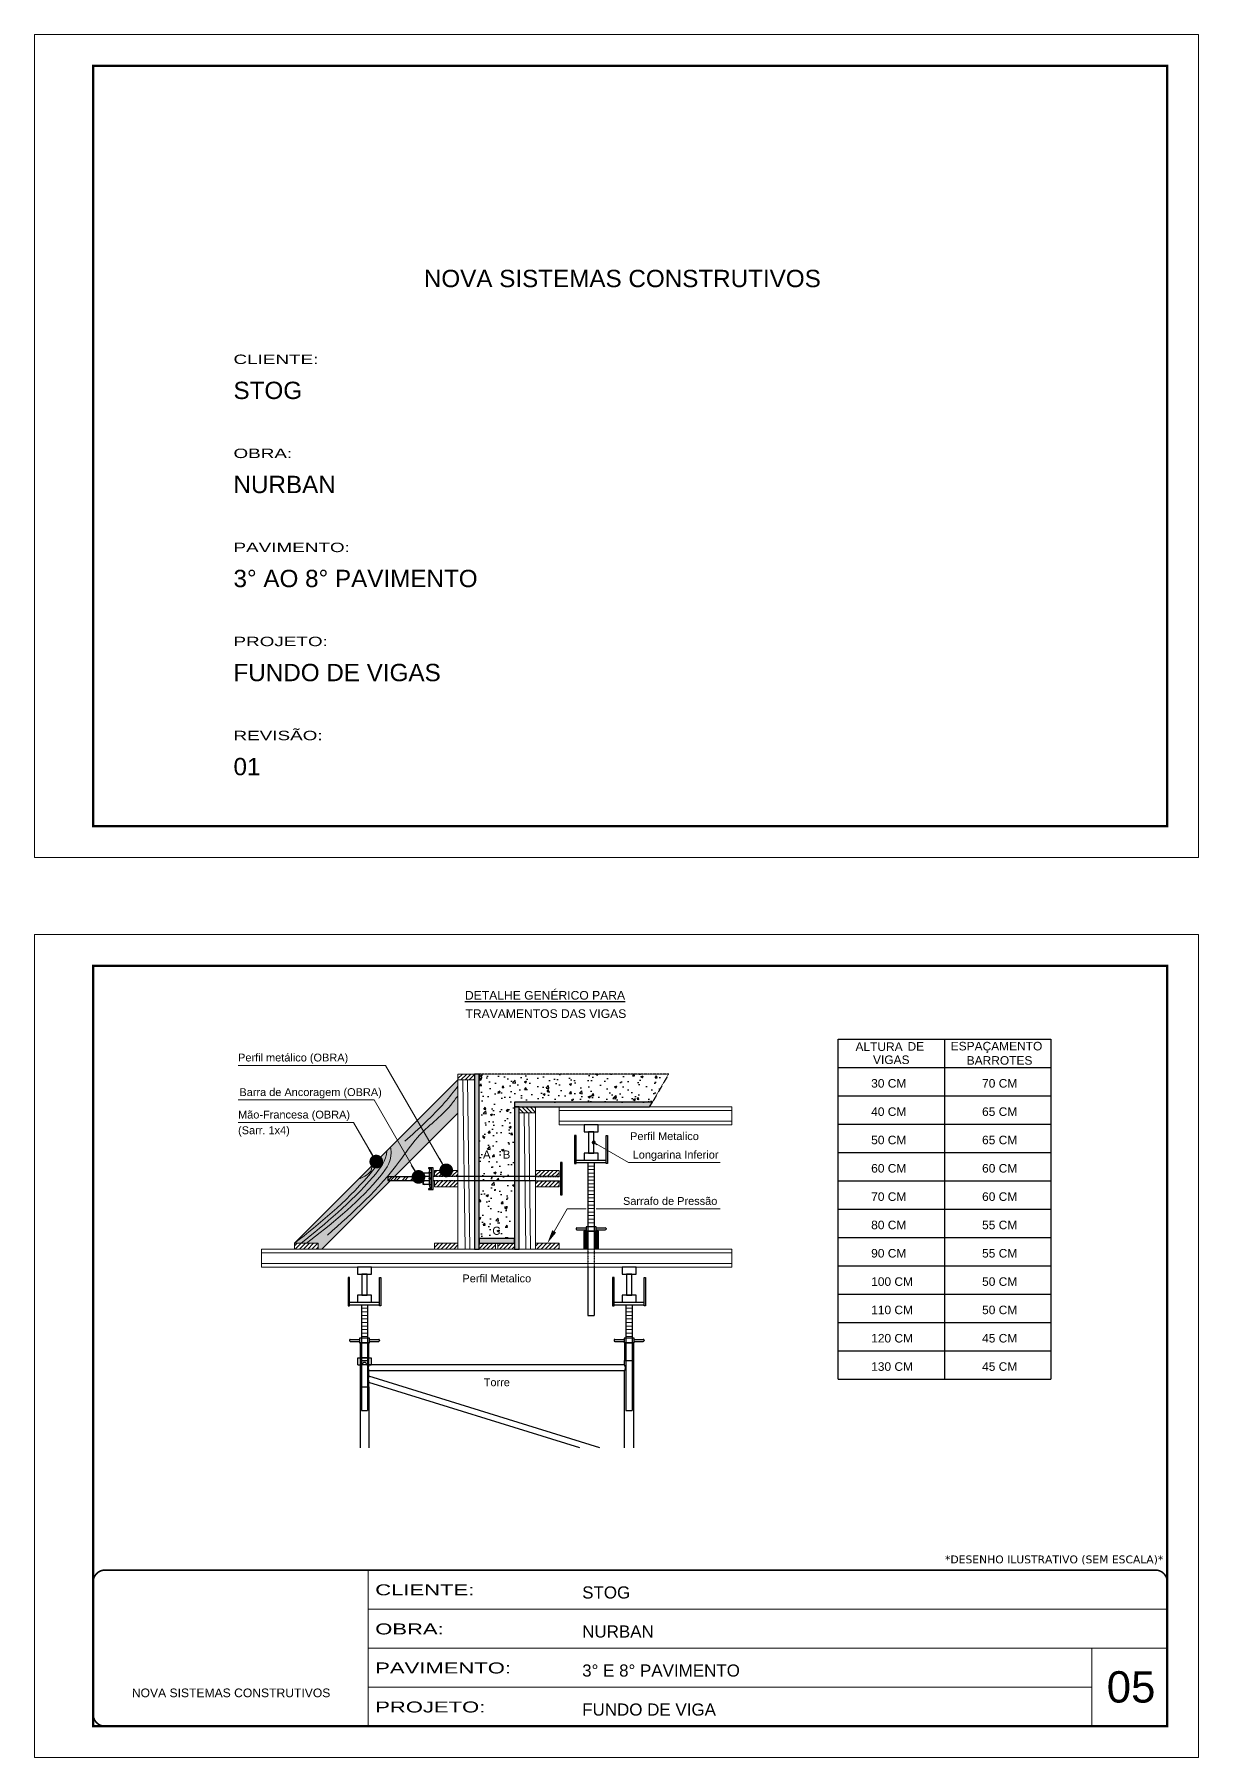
# Model space of a CAD drawing. Extents: x 2489 to 8743, y 745 to 4092.
# Drawn here: x 2489 to 3974, y 1894 to 4092 of the extents above; entities that cross this region are included whole.
import ezdxf
from ezdxf.enums import TextEntityAlignment as Align

# ---------------------------------------------------------------- set-up
doc = ezdxf.new("R2010")
doc.units = 0
for name, pattern in [('CONTINUO', [0]), ('DASHED', [0.75, 0.5, -0.25]), ('HIDDEN', [0.375, 0.25, -0.125])]:
    doc.linetypes.add(name, pattern=pattern)
doc.layers.add('BARRA DE ANCORAGEM', color=251, linetype='Continuous')
doc.layers.add('GARFOS', color=7, linetype='Continuous')
for name, color, linetype, lineweight in [('CARIMBO', 255, 'Continuous', 9), ('CONCRETO', 251, 'Continuous', 25), ('Demarcação 1', 251, 'Continuous', 9), ('Escoras', 2, 'Continuous', 25), ('Folhas', 255, 'Continuous', 9), ('Forcador', 251, 'Continuous', 25), ('Hachura', 251, 'Continuous', 9), ('Madeira', 126, 'Continuous', 18), ('Perfil Metálico', 224, 'Continuous', 18), ('SARRAFO DE PRESSAO', 251, 'DASHED', 9)]:
    doc.layers.add(name, color=color, linetype=linetype, lineweight=lineweight)
doc.layers.add('Demarcação 2', color=7, linetype='Continuous', lineweight=9, true_color=0xe0e0e0)
doc.styles.add('ARIAL', font='arial.ttf')
doc.styles.get("Standard").update_dxf_attribs({"font": 'arial.ttf'})
doc.styles.add('stylellllll', font='verdana.ttf', dxfattribs={"height": 2})
doc.styles.add('Tecnologia', font='')
doc.styles.get('Tecnologia').set_extended_font_data('Forgotten Futurist')
doc.dimstyles.new('3x', dxfattribs={"dimtxt": 10, "dimasz": 5, "dimexe": 7, "dimexo": 5, "dimgap": 4, "dimtad": 1, "dimdec": 4, "dimlfac": 0.333333, "dimdsep": 46, "dimtxsty": 'Standard', "dimblk": 'DOT', "dimcen": 0.09, "dimclrd": 1, "dimclre": 1, "dimclrt": 2, "dimadec": 0, "dimazin": 2, "dimtfac": 1, "dimtdec": 4, "dimtmove": 0, "dimatfit": 3, "dimldrblk": 'DOT', "dimfxl": 1, "dimtolj": 1, "dimtzin": 0, "dimlwd": 9, "dimlwe": 9, "dimarcsym": 0})
pattern_1 = [(45, (-2251.2735, 8483.0976), (-2.6516504, 2.6516504), [])]

# ---------------------------------------------------------------- blocks, each defined once
blk = doc.blocks.new('9999999999')
at = {"color": 30, "linetype": 'CONTINUO'}
for p, q in [((98564.6, 34230.2), (98564.6, 34429.4)), ((98564.6, 34379.6), (99584, 34379.6)), ((98564.6, 34329.8), (99488, 34329.8)), ((99584, 34329.8), (99488, 34329.8)), ((99488, 34329.8), (99488, 34230.2)), ((98564.6, 34280), (99488, 34280))]:
    blk.add_line(p, q, dxfattribs=at)
at = {"color": 30, "linetype": 'CONTINUO', "const_width": 2}
blk.add_lwpolyline([(99584, 34230.2), (99584, 34414.4, 0.414214), (99569, 34429.4), (98229, 34429.4, 0.414214), (98214, 34414.4), (98214, 34245.2, 0.414214), (98229, 34230.2), (99584, 34230.2)], format="xyb", dxfattribs=at)
at = {"layer": 'Folhas'}
blk.add_lwpolyline([(98139, 34190.2), (99624, 34190.2), (99624, 35240.2), (98139, 35240.2)], close=True, dxfattribs=at)
at = {"layer": 'Folhas', "color": 30, "const_width": 3}
blk.add_lwpolyline([(98214, 34230.2), (99584, 34230.2), (99584, 35200.2), (98214, 35200.2)], close=True, dxfattribs=at)
at = {"color": 7, "linetype": 'Continuous', "ltscale": 5, "style": 'ARIAL'}
for s, height, p in [('STOG', 15.48, (98837.7, 34393.1)), ('NURBAN', 15.48, (98837.7, 34343.3)), ('3° E 8° PAVIMENTO', 15.483, (98837.7, 34293.5)), ('NOVA SISTEMAS CONSTRUTIVOS', 11.059, (98263.2, 34267.2)), ('FUNDO DE VIGA', 15.483, (98837.7, 34243.7))]:
    blk.add_text(s, height=height, dxfattribs=at).set_placement(p)
at = {"layer": 'Folhas', "color": 7, "style": 'Tecnologia', "width": 1.5}
for s, p in [('CLIENTE:', (98573.7, 34397.2)), ('OBRA:', (98573.7, 34347.3)), ('PAVIMENTO:', (98573.7, 34297.5)), ('PROJETO:', (98573.7, 34247.7))]:
    blk.add_text(s, height=14, dxfattribs=at).set_placement(p)
blk = doc.blocks.new('HT20CT')
at = {"layer": 'Forcador'}
for points in [[(-4, 16), (-4, 20), (4, 20), (4, 16)], [(-1.5, 4), (-1.5, 16), (1.5, 16), (1.5, 4)], [(-4, 0), (-4, 4), (4, 4), (4, 0)]]:
    blk.add_lwpolyline(points, close=True, dxfattribs=at)
blk = doc.blocks.new('_Dot')
at = {"color": 0, "linetype": 'ByBlock', "lineweight": -2}
blk.add_line((-0.5, 0), (-1, 0), dxfattribs=at)
at = {"color": 0, "linetype": 'ByBlock', "const_width": 0.5}
blk.add_lwpolyline([(-0.25, 0, 1), (0.25, 0, 1)], format="xyb", close=True, dxfattribs=at)

msp = doc.modelspace()

# ---------------------------------------------------------------- hatches: boundary and pattern name
at = {"layer": 'CONCRETO', "linetype": 'DASHED', "ltscale": 0.3}
h = msp.add_hatch(dxfattribs=at)
h.set_pattern_fill('AR-CONC', color=256, scale=4, style=0)
h.set_pattern_definition([(50, (-45610.268, -5187.244), (28.690407, -2.510085), [3, -33]), (355, (-45610.268, -5187.244), (-5.550053, 30.087685), [2.4, -26.4]), (100.4514, (-45607.877, -5187.453), (23.140375, 27.577582), [2.549608, -28.045684]), (46.1842, (-45610.268, -5179.244), (42.689642, -6.62076), [4.5, -49.5]), (96.6356, (-45606.71, -5179.796), (37.386508, 38.964715), [3.82441, -42.06852]), (351.1842, (-45610.27, -5179.244), (37.386478, 38.964744), [3.6, -39.6]), (21, (-45606.268, -5181.244), (23.876282, -16.104756), [3, -33]), (326, (-45606.268, -5181.244), (9.732613, 29.006002), [2.4, -26.4]), (71.4514, (-45604.278, -5182.586), (33.608905, 12.90122), [2.549608, -28.045684]), (37.5, (-45610.268, -5187.244), (0.4863942, 13.3157542), [0, -26.08, 0, -26.8, 0, -26.5]), (7.5, (-45610.268, -5187.244), (10.5227815, 15.7764685), [0, -15.28, 0, -25.48, 0, -10.1]), (327.5, (-45619.188, -5187.244), (21.3528974, -0.9021949), [0, -10, 0, -31.2, 0, -41.4]), (317.5, (-45623.188, -5187.244), (23.327447, 4.004199), [0, -13, 0, -20.72, 0, -29.4])])
h.paths.add_polyline_path([(3056.75, 2765.68), (3056.75, 2555.68), (3101.75, 2555.68), (3101.75, 2729.68), (3277.74, 2729.68), (3298.53, 2765.68)])
h.paths.add_polyline_path([(3084.33, 2655.16), (3099.17, 2655.16), (3099.17, 2670.71), (3084.33, 2670.71)], flags=24)
h.paths.add_polyline_path([(3059.01, 2655.16), (3073.9, 2655.16), (3073.9, 2670.71), (3059.01, 2670.71)], flags=24)
h.paths.add_polyline_path([(3070.88, 2557.64), (3086.7, 2557.64), (3086.7, 2573.72), (3070.88, 2573.72)], flags=24)
at = {"layer": 'Demarcação 1'}
for points in [[(3056.75, 2765.68), (3050.75, 2765.68), (3050.75, 2542.18), (3056.75, 2542.18)], [(3277.74, 2729.68), (3101.75, 2729.68), (3101.75, 2723.68), (3274.28, 2723.68)], [(3107.75, 2723.68), (3101.75, 2723.68), (3101.75, 2542.18), (3107.75, 2542.18)], [(3101.75, 2555.68), (3056.75, 2555.68), (3056.75, 2549.68), (3101.75, 2549.68)]]:
    msp.add_hatch(color=256, dxfattribs=at).paths.add_polyline_path(points)
at = {"layer": 'Demarcação 2'}
msp.add_hatch(color=256, dxfattribs=at).paths.add_polyline_path([(3029.75, 2715.76), (3029.75, 2758.18), (2821.27, 2549.7), (2851.33, 2549.7), (2851.33, 2542.18), (2856.17, 2542.18), (2943.97, 2629.97), (2940.29, 2629.97), (2940.29, 2634.39), (2948.38, 2634.39)])
at = {"layer": 'Hachura'}
h = msp.add_hatch(dxfattribs=at)
h.set_pattern_fill('ANSI31', color=256, scale=30, style=0)
h.set_pattern_definition(pattern_1)
h.paths.add_polyline_path([(3029.75, 2765.68), (3050.75, 2765.68), (3050.75, 2758.18), (3029.75, 2758.18)])
h = msp.add_hatch(dxfattribs=at)
h.set_pattern_fill('ANSI31', color=256, scale=30, style=0)
h.set_pattern_definition([(135, (10590.6375, 7038.7927), (2.6516504, 2.6516504), [])])
h.paths.add_polyline_path([(3107.75, 2723.68), (3128.75, 2723.68), (3128.75, 2716.18), (3107.75, 2716.18)])
h = msp.add_hatch(dxfattribs=at)
h.set_pattern_fill('ANSI31', color=256, scale=30, style=0)
h.set_pattern_definition(pattern_1)
h.paths.add_polyline_path([(3029.75, 2635.19), (3029.75, 2642.71), (2999.68, 2642.71), (2999.68, 2635.19)])
h = msp.add_hatch(dxfattribs=at)
h.set_pattern_fill('ANSI31', color=256, scale=30, style=0)
h.set_pattern_definition(pattern_1)
h.paths.add_polyline_path([(3158.82, 2635.19), (3158.82, 2642.71), (3128.75, 2642.71), (3128.75, 2635.19)])
h = msp.add_hatch(dxfattribs=at)
h.set_pattern_fill('ANSI32', color=256, scale=20, angle=90, style=0)
h.set_pattern_definition([(45, (11596.8195, -6342.1465), (5.303301, -5.303301), []), (45, (11596.8195, -6338.611), (5.303301, -5.303301), [])])
h.paths.add_polyline_path([(2940.29, 2629.97), (2940.29, 2634.39), (2985.29, 2634.39), (2985.29, 2629.97)])
h = msp.add_hatch(dxfattribs=at)
h.set_pattern_fill('ANSI31', color=256, scale=30, style=0)
h.set_pattern_definition(pattern_1)
h.paths.add_polyline_path([(2999.68, 2621.66), (3029.75, 2621.66), (3029.75, 2629.18), (2999.68, 2629.18)])
h = msp.add_hatch(dxfattribs=at)
h.set_pattern_fill('ANSI31', color=256, scale=30, style=0)
h.set_pattern_definition(pattern_1)
h.paths.add_polyline_path([(3128.75, 2621.66), (3158.82, 2621.66), (3158.82, 2629.18), (3128.75, 2629.18)])
h = msp.add_hatch(dxfattribs=at)
h.set_pattern_fill('ANSI31', color=256, scale=30, style=0)
h.set_pattern_definition([(45, (-2429.689, 8390.091), (-2.6516504, 2.6516504), [])])
h.paths.add_polyline_path([(2851.33, 2542.18), (2851.33, 2549.7), (2821.27, 2549.7), (2821.27, 2542.18)])
h = msp.add_hatch(dxfattribs=at)
h.set_pattern_fill('ANSI31', color=256, scale=30, style=0)
h.set_pattern_definition(pattern_1)
h.paths.add_polyline_path([(2999.75, 2542.18), (3029.75, 2542.18), (3029.75, 2549.68), (2999.75, 2549.68)])
h = msp.add_hatch(dxfattribs=at)
h.set_pattern_fill('ANSI31', color=256, scale=30, style=0)
h.set_pattern_definition(pattern_1)
h.paths.add_polyline_path([(3056.75, 2549.68), (3077.75, 2549.68), (3077.75, 2542.18), (3056.75, 2542.18)])
h = msp.add_hatch(dxfattribs=at)
h.set_pattern_fill('ANSI31', color=256, scale=30, style=0)
h.set_pattern_definition(pattern_1)
h.paths.add_polyline_path([(3101.75, 2542.18), (3101.75, 2549.68), (3080.75, 2549.68), (3080.75, 2542.18)])
h = msp.add_hatch(dxfattribs=at)
h.set_pattern_fill('ANSI31', color=256, scale=30, style=0)
h.set_pattern_definition(pattern_1)
h.paths.add_polyline_path([(3158.75, 2549.68), (3128.75, 2549.68), (3128.75, 2542.18), (3158.75, 2542.18)])
at = {"layer": 'Perfil Metálico'}
for points in [[(3190.11, 2542.18), (3194.61, 2542.18), (3194.61, 2564.98), (3190.11, 2564.98)], [(3204.48, 2542.18), (3208.98, 2542.18), (3208.98, 2564.98), (3204.48, 2564.98)]]:
    msp.add_hatch(color=256, dxfattribs=at).paths.add_polyline_path(points)

# ---------------------------------------------------------------- linework, layer by layer
for points in [[(3056.75, 2765.68), (3050.75, 2765.68), (3050.75, 2542.18), (3056.75, 2542.18)], [(3277.74, 2729.68), (3101.75, 2729.68), (3101.75, 2723.68), (3274.28, 2723.68)], [(3107.75, 2723.68), (3101.75, 2723.68), (3101.75, 2542.18), (3107.75, 2542.18)], [(3101.75, 2555.68), (3056.75, 2555.68), (3056.75, 2549.68), (3101.75, 2549.68)]]:
    msp.add_lwpolyline(points, close=True)
at = {"layer": 'BARRA DE ANCORAGEM'}
for p, q in [((2993.18, 2639.69), (2994.34, 2645)), ((2995.51, 2645.88), (2995.51, 2618.49)), ((2993.18, 2624.67), (2994.34, 2619.37)), ((3128.74, 2634.85), (3029.75, 2634.85)), ((3128.74, 2629.52), (3029.75, 2629.52))]:
    msp.add_line(p, q, dxfattribs=at)
at = {"layer": 'BARRA DE ANCORAGEM', "linetype": 'HIDDEN'}
for p, q in [((3029.75, 2634.85), (2998.18, 2634.85)), ((3029.75, 2629.52), (2998.18, 2629.52)), ((3128.74, 2634.85), (3160.32, 2634.85)), ((3128.74, 2629.52), (3160.32, 2629.52))]:
    msp.add_line(p, q, dxfattribs=at)
at = {"layer": 'BARRA DE ANCORAGEM', "flags": 128}
for points in [[(2993.18, 2624.67), (2985.29, 2624.67), (2985.29, 2639.69), (2993.18, 2639.69)], [(2993.18, 2631.74), (2995.51, 2631.74), (2995.51, 2632.62), (2993.18, 2632.62), (2993.18, 2631.74), (2993.18, 2632.62)]]:
    msp.add_lwpolyline(points, dxfattribs=at)
for points in [[(2993.18, 2634.83), (2987.06, 2634.83, -0.729796), (2987.06, 2639.69, -0.729796)], [(2993.18, 2629.53), (2987.06, 2629.53, -0.6666667), (2987.06, 2634.83, -0.6666667)]]:
    msp.add_lwpolyline(points, format="xyb", dxfattribs=at)
for points in [[(2995.51, 2645.88), (2991.95, 2645.88), (2991.95, 2645), (2995.51, 2645)], [(2995.51, 2639.69), (2993.18, 2639.69), (2993.18, 2624.67), (2995.51, 2624.67)], [(2998.18, 2618.49), (2998.18, 2645.88), (2995.51, 2645.88), (2995.51, 2618.49)], [(3162.72, 2611.38), (3162.72, 2652.99), (3160.32, 2652.99), (3160.32, 2611.38)], [(2985.29, 2634.39), (2940.29, 2634.39), (2940.29, 2629.97), (2985.29, 2629.97)], [(2995.51, 2619.37), (2991.95, 2619.37), (2991.95, 2618.49), (2995.51, 2618.49)]]:
    msp.add_lwpolyline(points, close=True, dxfattribs=at)
at = {"layer": 'BARRA DE ANCORAGEM'}
msp.add_arc((2987.84, 2627.1), 2.55, 107.75636, 252.24364, dxfattribs=at)
at = {"layer": 'CONCRETO', "linetype": 'DASHED', "ltscale": 0.3}
for q in [(3056.75, 2765.68), (3277.74, 2729.68)]:
    msp.add_line((3298.53, 2765.68), q, dxfattribs=at)
at = {"layer": 'Escoras'}
for p, q in [((3205.17, 2564.98), (3193.92, 2564.98)), ((2904.87, 2422.63), (2904.87, 2288.54)), ((2916.12, 2422.63), (2904.87, 2422.63)), ((2916.12, 2400.13), (2916.12, 2422.63)), ((3253.62, 2422.63), (3242.37, 2422.63)), ((3242.37, 2422.63), (3242.37, 2400.13)), ((3253.62, 2422.63), (3253.62, 2288.54)), ((2902.06, 2403.51), (2918.94, 2403.51)), ((2902.06, 2394.73), (2902.06, 2403.51)), ((2904.87, 2400.13), (2916.12, 2400.13)), ((2914.44, 2403.49), (2906.56, 2403.49)), ((2916.12, 2394.51), (2916.12, 2400.13)), ((2918.94, 2403.51), (2918.94, 2394.73)), ((3242.37, 2400.13), (3253.62, 2400.13)), ((3242.37, 2394.51), (3242.37, 2400.13)), ((2902.06, 2394.73), (2907.57, 2394.73)), ((2914.44, 2394.45), (2906.56, 2394.45)), ((2913.42, 2394.73), (2918.94, 2394.73)), ((3242.37, 2394.51), (2916.12, 2394.51)), ((3242.37, 2386.86), (2916.12, 2386.86)), ((2916.12, 2380.5), (2916.12, 2386.86)), ((3210.89, 2288.54), (2916.12, 2380.02)), ((3242.37, 2288.54), (3242.37, 2386.86)), ((2904.87, 2366.38), (2916.12, 2366.38)), ((3185.08, 2288.54), (2916.12, 2372.01)), ((2916.12, 2366.38), (2916.12, 2372.01)), ((2916.12, 2366.38), (2916.12, 2288.54))]:
    msp.add_line(p, q, dxfattribs=at)
for centre, radius, start, end in [((2910.5, 2394.73), 2.92, 0, 180), ((2923.69, 2390.68), 8.48, 153.19207, 206.80793), ((2925.53, 2376.26), 10.33, 155.71056, 204.28944), ((3234.8, 2390.68), 8.48, 333.19207, 26.80793)]:
    msp.add_arc(centre, radius, start, end, dxfattribs=at)
at = {"layer": 'Folhas'}
msp.add_lwpolyline([(2489.47, 3042.11), (3974.47, 3042.11), (3974.47, 4092.11), (2489.47, 4092.11)], close=True, dxfattribs=at)
at = {"layer": 'Folhas', "color": 30, "const_width": 3}
msp.add_lwpolyline([(2564.47, 3082.11), (3934.47, 3082.11), (3934.47, 4052.11), (2564.47, 4052.11)], close=True, dxfattribs=at)
at = {"layer": 'Forcador', "linetype": 'Continuous'}
for p, q in [((3180.42, 2655.88), (3218.67, 2655.88)), ((3180.42, 2652.73), (3218.67, 2652.73)), ((3195.61, 2652.73), (3195.61, 2542.18)), ((3203.48, 2652.73), (3203.48, 2542.18)), ((3180.42, 2568.36), (3180.42, 2567.91)), ((3181.43, 2569.37), (3193.25, 2569.37)), ((3181.43, 2566.9), (3193.25, 2566.9)), ((3205.85, 2569.37), (3217.66, 2569.37)), ((3205.85, 2566.9), (3217.66, 2566.9)), ((3218.67, 2568.36), (3218.67, 2567.91)), ((3195.61, 2519.38), (3195.61, 2457.73)), ((3203.48, 2519.38), (3203.48, 2457.73)), ((2891.37, 2474.38), (2929.62, 2474.38)), ((2891.37, 2471.23), (2929.62, 2471.23)), ((2906.56, 2471.23), (2906.56, 2336.23)), ((2914.44, 2471.23), (2914.44, 2336.23)), ((3228.87, 2474.38), (3267.12, 2474.38)), ((3228.87, 2471.23), (3267.12, 2471.23)), ((3244.06, 2471.23), (3244.06, 2336.23)), ((3251.94, 2471.23), (3251.94, 2336.23)), ((3195.61, 2457.73), (3203.48, 2457.73)), ((2891.37, 2426.01), (2891.37, 2425.56)), ((2892.39, 2427.02), (2904.2, 2427.02)), ((2892.39, 2424.55), (2904.2, 2424.55)), ((2916.8, 2427.02), (2928.61, 2427.02)), ((2916.8, 2424.55), (2928.61, 2424.55)), ((2929.62, 2426.01), (2929.62, 2425.56)), ((3228.87, 2426.01), (3228.87, 2425.56)), ((3229.89, 2427.02), (3241.7, 2427.02)), ((3229.89, 2424.55), (3241.7, 2424.55)), ((3254.3, 2427.02), (3266.11, 2427.02)), ((3254.3, 2424.55), (3266.11, 2424.55)), ((3267.12, 2426.01), (3267.12, 2425.56)), ((2906.56, 2336.23), (2914.44, 2336.23)), ((3244.06, 2336.23), (3251.94, 2336.23))]:
    msp.add_line(p, q, dxfattribs=at)
at = {"layer": 'Forcador', "linetype": 'HIDDEN'}
for p, q in [((3195.61, 2542.18), (3195.61, 2519.38)), ((3203.48, 2542.18), (3203.48, 2519.38))]:
    msp.add_line(p, q, dxfattribs=at)
at = {"layer": 'Forcador', "linetype": 'Continuous'}
for points in [[(3178.51, 2687.38), (3178.51, 2651.38), (3180.42, 2651.38), (3180.42, 2687.38)], [(3220.58, 2687.38), (3220.58, 2651.38), (3218.67, 2651.38), (3218.67, 2687.38)], [(3193.25, 2570.83), (3193.25, 2564.98), (3205.85, 2564.98), (3205.85, 2570.83)], [(2889.46, 2505.88), (2889.46, 2469.88), (2891.37, 2469.88), (2891.37, 2505.88)], [(2931.54, 2505.88), (2931.54, 2469.88), (2929.62, 2469.88), (2929.62, 2505.88)], [(3226.96, 2505.88), (3226.96, 2469.88), (3228.87, 2469.88), (3228.87, 2505.88)], [(3269.04, 2505.88), (3269.04, 2469.88), (3267.12, 2469.88), (3267.12, 2505.88)], [(2904.2, 2428.48), (2904.2, 2422.63), (2916.8, 2422.63), (2916.8, 2428.48)], [(3241.7, 2428.48), (3241.7, 2422.63), (3254.3, 2422.63), (3254.3, 2428.48)]]:
    msp.add_lwpolyline(points, close=True, dxfattribs=at)
for centre, start, end in [((3181.43, 2568.36), 90, 180), ((3181.43, 2567.91), 180, 270), ((3217.66, 2568.36), 0, 90), ((3217.66, 2567.91), 270, 0), ((2892.39, 2426.01), 90, 180), ((2892.39, 2425.56), 180, 270), ((2928.61, 2426.01), 0, 90), ((2928.61, 2425.56), 270, 0), ((3229.89, 2426.01), 90, 180), ((3229.89, 2425.56), 180, 270), ((3266.11, 2426.01), 0, 90), ((3266.11, 2425.56), 270, 0)]:
    msp.add_arc(centre, 1.01, start, end, dxfattribs=at)
at = {"layer": 'GARFOS', "color": 2, "ltscale": 1.5}
for p, q in [((3514.67, 2376.44), (3514.67, 2810.07)), ((3514.67, 2810.07), (3786.21, 2810.07)), ((3650.44, 2810.07), (3650.44, 2376.44)), ((3786.21, 2810.07), (3786.21, 2376.44)), ((3514.67, 2773.93), (3786.21, 2773.93)), ((3514.67, 2773.93), (3786.21, 2773.93)), ((3514.67, 2737.8), (3786.21, 2737.8)), ((3514.67, 2701.66), (3786.21, 2701.66)), ((3514.67, 2665.53), (3786.21, 2665.53)), ((3514.67, 2629.39), (3786.21, 2629.39)), ((3514.67, 2593.25), (3786.21, 2593.25)), ((3514.67, 2557.12), (3786.21, 2557.12)), ((3514.67, 2520.98), (3786.21, 2520.98)), ((3514.67, 2484.85), (3786.21, 2484.85)), ((3514.67, 2448.71), (3786.21, 2448.71)), ((3514.67, 2412.57), (3786.21, 2412.57)), ((3514.67, 2376.44), (3786.21, 2376.44))]:
    msp.add_line(p, q, dxfattribs=at)
at = {"layer": 'Hachura'}
for p, q in [((3038.77, 2542.18), (3036.07, 2758.18)), ((3044.77, 2542.18), (3042.07, 2758.18)), ((3116.25, 2542.18), (3114.07, 2716.18)), ((3122.25, 2542.18), (3120.07, 2716.18)), ((3203.48, 2648.22), (3195.61, 2648.22)), ((3203.48, 2643.7), (3195.61, 2643.7)), ((3203.48, 2639.18), (3195.61, 2639.18)), ((3203.48, 2634.67), (3195.61, 2634.67)), ((3203.48, 2630.15), (3195.61, 2630.15)), ((3203.48, 2625.63), (3195.61, 2625.63)), ((3203.48, 2621.12), (3195.61, 2621.12)), ((3203.48, 2616.6), (3195.61, 2616.6)), ((3203.48, 2612.08), (3195.61, 2612.08)), ((3203.48, 2607.57), (3195.61, 2607.57)), ((3203.48, 2603.05), (3195.61, 2603.05)), ((3203.48, 2598.54), (3195.61, 2598.54)), ((3203.48, 2594.02), (3195.61, 2594.02)), ((3203.48, 2589.5), (3195.61, 2589.5)), ((3203.48, 2584.99), (3195.61, 2584.99)), ((3203.48, 2580.47), (3195.61, 2580.47)), ((3203.48, 2575.95), (3195.61, 2575.95)), ((2914.44, 2466.72), (2906.56, 2466.72)), ((3251.94, 2466.72), (3244.06, 2466.72)), ((2914.44, 2462.2), (2906.56, 2462.2)), ((2914.44, 2457.68), (2906.56, 2457.68)), ((2914.44, 2453.17), (2906.56, 2453.17)), ((2914.44, 2448.65), (2906.56, 2448.65)), ((2914.44, 2444.13), (2906.56, 2444.13)), ((3251.94, 2462.2), (3244.06, 2462.2)), ((3251.94, 2457.68), (3244.06, 2457.68)), ((3251.94, 2453.17), (3244.06, 2453.17)), ((3251.94, 2448.65), (3244.06, 2448.65)), ((3251.94, 2444.13), (3244.06, 2444.13)), ((2914.44, 2439.62), (2906.56, 2439.62)), ((2914.44, 2435.1), (2906.56, 2435.1)), ((2914.44, 2430.58), (2906.56, 2430.58)), ((3251.94, 2439.62), (3244.06, 2439.62)), ((3251.94, 2435.1), (3244.06, 2435.1)), ((3251.94, 2430.58), (3244.06, 2430.58))]:
    msp.add_line(p, q, dxfattribs=at)
at = {"layer": 'Hachura', "color": 1}
for p, q in [((3152.5, 2564.84), (3169.16, 2593.69)), ((3169.16, 2593.69), (3193.11, 2593.69)), ((3205.98, 2593.69), (3364.09, 2593.69))]:
    msp.add_line(p, q, dxfattribs=at)
at = {"layer": 'Hachura'}
for points in [[(3029.75, 2750.39), (3012.7, 2729.42), (2962.12, 2680.16)], [(2863.23, 2560.19), (2955.12, 2654.32), (2978.07, 2684.8), (3020.44, 2725.85), (3029.75, 2738.3)], [(2836.3, 2549.7), (2926.8, 2630.61), (2944.46, 2665.44), (2943.71, 2672.14)], [(2903.01, 2631.44), (2919.35, 2644.09), (2920.12, 2648.56)]]:
    msp.add_spline(points, degree=3, dxfattribs=at)
for points, knots in [([(2829.61, 2549.7), (2860.96, 2575.18), (2901.62, 2608.22), (2938.7, 2655.59), (2939.19, 2667.63)], [0, 0, 0, 0, 125.1825812, 162.3251979, 162.3251979, 162.3251979, 162.3251979]), ([(2821.27, 2549.7), (2853.5, 2575.43), (2892.72, 2606.75), (2928.41, 2651.32), (2931.43, 2659.87)], [0, 0, 0, 0, 127.741989, 155.4442459, 155.4442459, 155.4442459, 155.4442459])]:
    msp.add_open_spline(points, degree=3, knots=knots, dxfattribs=at)
at = {"layer": 'Hachura', "color": 1}
msp.add_solid([(3155.02, 2563.38), (3143.75, 2549.68), (3149.97, 2566.3)], dxfattribs=at)
at = {"layer": 'Madeira'}
for p, q in [((3029.75, 2758.18), (2821.27, 2549.7)), ((3029.75, 2758.18), (3029.75, 2549.68)), ((3029.75, 2715.76), (2856.17, 2542.18)), ((3128.75, 2549.68), (3128.75, 2716.18))]:
    msp.add_line(p, q, dxfattribs=at)
for points in [[(3029.75, 2758.18), (3050.75, 2758.18), (3050.75, 2765.68), (3029.75, 2765.68)], [(3128.75, 2716.18), (3107.75, 2716.18), (3107.75, 2723.68), (3128.75, 2723.68)], [(2999.68, 2642.71), (3029.75, 2642.71), (3029.75, 2635.19), (2999.68, 2635.19)], [(3128.75, 2642.71), (3158.82, 2642.71), (3158.82, 2635.19), (3128.75, 2635.19)], [(2999.68, 2621.66), (3029.75, 2621.66), (3029.75, 2629.18), (2999.68, 2629.18)], [(3128.75, 2621.66), (3158.82, 2621.66), (3158.82, 2629.18), (3128.75, 2629.18)], [(2821.27, 2549.7), (2851.33, 2549.7), (2851.33, 2542.18), (2821.27, 2542.18)], [(2999.75, 2542.18), (3029.75, 2542.18), (3029.75, 2549.68), (2999.75, 2549.68)], [(3077.75, 2542.18), (3056.75, 2542.18), (3056.75, 2549.68), (3077.75, 2549.68)], [(3080.75, 2542.18), (3101.75, 2542.18), (3101.75, 2549.68), (3080.75, 2549.68)], [(3158.75, 2542.18), (3128.75, 2542.18), (3128.75, 2549.68), (3158.75, 2549.68)]]:
    msp.add_lwpolyline(points, close=True, dxfattribs=at)
at = {"layer": 'Perfil Metálico'}
for p, q in [((3158.75, 2719.18), (3379.25, 2719.18)), ((3158.75, 2705.38), (3379.25, 2705.38)), ((2779.25, 2537.68), (3379.25, 2537.68)), ((2779.25, 2523.88), (3379.25, 2523.88))]:
    msp.add_line(p, q, dxfattribs=at)
for points in [[(3158.75, 2700.88), (3379.25, 2700.88), (3379.25, 2723.68), (3158.75, 2723.68)], [(3194.61, 2542.18), (3190.11, 2542.18), (3190.11, 2564.98), (3194.61, 2564.98)], [(3204.48, 2542.18), (3208.98, 2542.18), (3208.98, 2564.98), (3204.48, 2564.98)], [(2779.25, 2519.38), (3379.25, 2519.38), (3379.25, 2542.18), (2779.25, 2542.18)]]:
    msp.add_lwpolyline(points, close=True, dxfattribs=at)

# ---------------------------------------------------------------- block references
at = {"layer": 'Forcador', "linetype": 'Continuous', "xscale": -2.25, "yscale": 2.25, "zscale": 2.25}
for p in [(3199.55, 2655.88), (3248, 2474.38)]:
    msp.add_blockref('HT20CT', p, dxfattribs=at)
at = {"layer": 'Forcador', "xscale": -2.25, "yscale": 2.25, "zscale": 2.25}
msp.add_blockref('HT20CT', (2910.5, 2474.38), dxfattribs=at)
at = {"layer": 'SARRAFO DE PRESSAO', "color": 6, "linetype": 'ByBlock'}
msp.add_blockref('9999999999', (-95649.51, -32296.67), dxfattribs=at)

# ---------------------------------------------------------------- texts
at = {"color": 0, "linetype": 'Continuous', "ltscale": 5, "style": 'ARIAL'}
for s, height, p in [('NOVA SISTEMAS CONSTRUTIVOS', 22.1184, (2986.21, 3769.68)), ('STOG', 22.118, (2743.37, 3626.91)), ('NURBAN ', 22.118, (2743.37, 3506.91)), ('3° AO 8° PAVIMENTO', 22.1184, (2743.37, 3386.91)), ('FUNDO DE VIGAS', 22.1184, (2743.37, 3266.91)), ('01', 22.118, (2743.37, 3146.91))]:
    msp.add_text(s, height=height, dxfattribs=at).set_placement(p)
for s, p in [('%%UDETALHE GENÉRICO PARA', (3140.8, 2860.58)), ('TRAVAMENTOS DAS VIGAS', (3141.87, 2837.19))]:
    msp.add_text(s, height=11.0592, dxfattribs=at).set_placement(p, align=Align.CENTER)
at = {"layer": 'CARIMBO', "style": 'ARIAL'}
for s, height, p in [('Perfil metálico (OBRA)', 10, (2749.21, 2781.7)), ('Barra de Ancoragem (OBRA)', 10, (2750.89, 2737.58)), ('Mão-Francesa (OBRA)', 10, (2749.21, 2708.91)), ('Longarina Inferior', 10, (3252.54, 2657.8)), ('Sarrafo de Pressão', 10, (3240.26, 2598.69)), ('05', 40, (3857.33, 1963.68))]:
    msp.add_text(s, height=height, dxfattribs=at).set_placement(p)
msp.add_text('(Sarr. 1x4)', height=10, dxfattribs=at).set_placement((2749.21, 2698.91), align=Align.TOP_LEFT)
for s, p in [('Perfil Metalico', (3293.19, 2686.39)), ('Perfil Metalico', (3079.25, 2504.89)), ('Torre', (3079.25, 2372.36))]:
    msp.add_text(s, height=10, dxfattribs=at).set_placement(p, align=Align.MIDDLE_CENTER)
at = {"layer": 'CARIMBO', "color": 0, "linetype": 'Continuous', "style": 'ARIAL'}
for s, p in [('A', (3066.46, 2662.93)), ('B', (3091.75, 2662.93)), ('C', (3078.79, 2565.68))]:
    msp.add_text(s, height=10.37, dxfattribs=at).set_placement(p, align=Align.MIDDLE_CENTER)
at = {"layer": 'CARIMBO', "style": 'stylellllll'}
msp.add_text('*DESENHO ILUSTRATIVO (SEM ESCALA)*', height=10, dxfattribs=at).set_placement((3929.47, 2141.35), align=Align.RIGHT)
at = {"layer": 'Folhas', "color": 30, "style": 'Tecnologia', "width": 1.5}
for s, p in [('CLIENTE:', (2743.37, 3671.62)), ('OBRA:', (2743.37, 3551.62)), ('PAVIMENTO:', (2743.37, 3431.62)), ('PROJETO:', (2743.37, 3311.62)), ('REVISÃO:', (2743.37, 3191.62))]:
    msp.add_text(s, height=12, dxfattribs=at).set_placement(p)
at = {"layer": 'GARFOS', "color": 2, "ltscale": 1.5}
for s, height, p in [('ALTURA   ', 10.91, (3536.87, 2795.1)), ('DE', 10.91, (3603.26, 2795.49)), ('ESPAÇAMENTO', 10.9102, (3658.32, 2795.8)), ('VIGAS', 10.91, (3559.22, 2778.41)), ('BARROTES', 10.91, (3678.72, 2777.56)), ('30 CM', 10.91, (3556.86, 2748.33)), ('70 CM', 10.91, (3698.34, 2748.33)), ('40 CM', 10.91, (3556.86, 2712.2)), ('65 CM', 10.91, (3698.34, 2712.2)), ('50 CM', 10.91, (3556.86, 2676.06)), ('65 CM', 10.91, (3698.34, 2676.06)), ('60 CM', 10.91, (3556.86, 2639.93)), ('60 CM', 10.91, (3698.34, 2639.93)), ('70 CM', 10.91, (3556.86, 2603.79)), ('60 CM', 10.91, (3698.34, 2603.79)), ('80 CM', 10.91, (3556.86, 2567.65)), ('55 CM', 10.91, (3698.34, 2567.65)), ('90 CM', 10.91, (3556.86, 2531.52)), ('55 CM', 10.91, (3698.34, 2531.52)), ('100 CM', 10.91, (3556.86, 2495.38)), ('50 CM', 10.91, (3698.34, 2495.38)), ('110 CM', 10.91, (3556.86, 2459.25)), ('50 CM', 10.91, (3698.34, 2459.25)), ('120 CM', 10.91, (3556.86, 2423.11)), ('45 CM', 10.91, (3698.34, 2423.11)), ('130 CM', 10.91, (3556.86, 2386.97)), ('45 CM', 10.91, (3698.34, 2386.97))]:
    msp.add_text(s, height=height, dxfattribs=at).set_placement(p)

# ---------------------------------------------------------------- leaders
msp.add_leader([(3202.92, 2678.38), (3247.23, 2652.8), (3364.09, 2652.8)], dimstyle='3x', override={"dimgap": 4, "dimtad": 0})
at = {"layer": 'Hachura'}
for points, override in [([(3014.71, 2642.71), (2937.36, 2776.7), (2749.21, 2776.7)], {"dimasz": 17.5, "dimtad": 0}), ([(2979.36, 2634.39), (2922.67, 2732.58), (2749.21, 2732.58)], {"dimasz": 17.5, "dimtad": 0}), ([(2925.51, 2653.94), (2896.66, 2703.91), (2749.21, 2703.91)], {"dimasz": 17.5, "dimgap": 4, "dimtad": 0})]:
    msp.add_leader(points, dimstyle='3x', override=override, dxfattribs=at)

doc.saveas('drawing.dxf')
